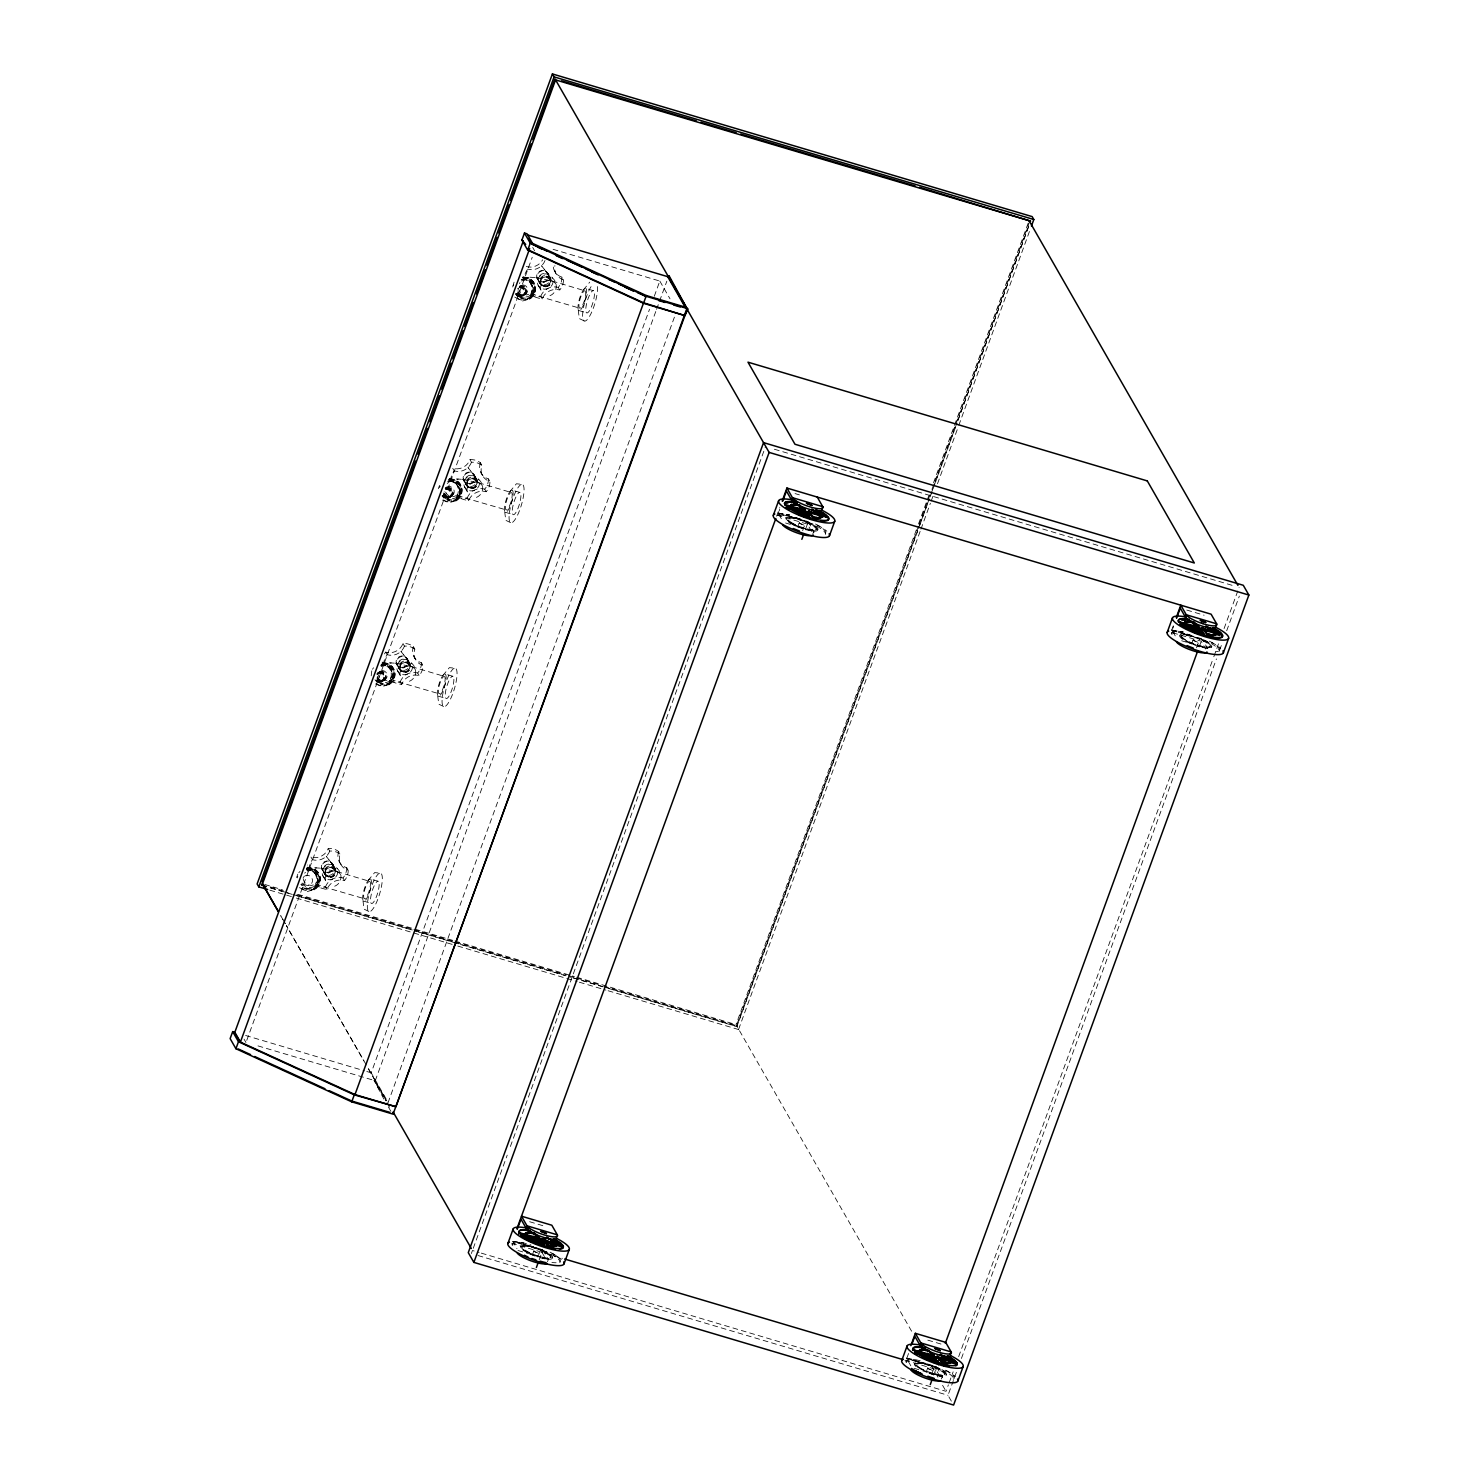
<?xml version="1.0" encoding="UTF-8"?>
<svg xmlns="http://www.w3.org/2000/svg" width="1479" height="1479" viewBox="0 0 1479 1479"><rect width="100%" height="100%" fill="white"/><g stroke="black" fill="none" stroke-linecap="round" stroke-linejoin="round"><path stroke-width="0.75" stroke-dasharray="5 3.75" d="M296.576 877.528L297.797 874.2M371.784 670.856L371.174 676.143M438.32 488.717L439.54 485.389M246.771 1040.347L532.237 257.272M674.406 317.172L388.145 1102.41L371.192 1072.811L649.54 309.259M654.291 296.244L659.819 281.065L551.852 248.953M383.874 1099.1L374.021 1080.391L385.908 1100.857M655.77 311.533L374.908 1081.667L373.688 1081.297M656.565 309.37L666.826 281.195M471.357 1253.545L472.467 1250.513L479.104 1252.473M473.243 1248.331L507.223 1155.154M510.384 1146.502L765.53 446.584M776.641 516.263L779.803 507.593M781.356 518.741L778.268 513.324L779.747 509.275M512.473 1243.765L512.03 1244.948A25.457 5.768 20 0 1 544.05 1250.698M532.311 1255.024L535.176 1247.185M797.754 526.875L800.601 519.037M537.875 1257.058L540.722 1249.219M802.653 530.684L806.166 521.07M539.169 1259.886L542.811 1249.903L512.492 1240.899M805.316 529.833L808.255 521.754L777.917 512.751M547.452 1261.883L548.321 1259.516L543.144 1250.494L512.825 1241.473L516.966 1248.701M812.895 533.734L813.746 531.368L808.588 522.346L778.268 513.324M560.301 1261.217L559.875 1262.4A25.457 5.768 20 0 0 545.973 1251.567M825.744 533.069L825.319 534.252A25.457 5.768 20 0 0 811.416 523.418M911.6 1331.211L736.006 1024.596L917.683 526.21M918.477 524.047L928.738 495.872M933.489 482.875L1029.07 220.685M918.496 526.247L736.487 1025.557L603.913 986.142M919.291 524.084L931.16 491.527M931.955 489.346L1030.087 220.168M920.123 531.405L738.539 1029.532L736.856 1026.592L917.664 530.628M918.441 528.465L930.291 495.983M931.086 493.82L1028.977 225.27M608.627 988.471L736.856 1026.592L919.051 527.227M919.846 525.063L929.348 499.015M930.143 496.833L934.894 483.818M935.671 481.636L957.042 423.031M957.837 420.868L1029.051 225.474M920.918 529.242L930.383 503.248M931.178 501.085L933.545 494.578M937.501 483.762L958.022 427.449M958.817 425.286L1029.865 230.354M1173.291 625.746L1170.924 632.236L1201.262 641.239L1205.718 649.041M910.824 1365.82L906.682 1358.591L908.901 1352.509M1175.232 635.859L1172.126 630.442L1173.605 626.393M906.331 1360.883L905.906 1362.067A25.457 5.768 20 0 1 925.54 1363.305M1171.775 632.735L1171.331 633.918A25.457 5.768 20 0 1 1185.012 633.604M926.187 1372.142L929.034 1364.304M1191.612 643.994L1194.477 636.155M931.733 1374.176L934.58 1366.337M1196.529 647.802L1200.024 638.188M933.73 1375.1L936.669 1367.021L906.35 1358.018M1199.173 646.952L1201.632 640.222M941.31 1379.001L942.178 1376.635L937.02 1367.613L906.682 1358.591M481.322 1253.138L946.024 1391.314L948.39 1384.825M949.185 1382.662L953.142 1371.828M958.669 1356.65L1213.02 658.913M1213.815 656.75L1218.548 643.735M1224.076 628.575L1239.088 587.403M951.367 1401.149L948.002 1395.289L956.691 1371.458M961.424 1358.461L1216.441 658.913M1219.602 650.242L1221.968 643.753M1226.701 630.757L1239.328 596.111M514.063 282.175L511.752 290.55M530.813 297.686L529.981 298.314L534.622 291.418L533.79 284.597M457.27 499.421L456.438 500.068L461.078 493.154L460.246 486.332M372.523 669.247L373.503 667.768M583.318 290.032L589.733 282.156M509.774 491.767L516.411 483.762L522.568 484.446A20.059 5.047 -73.4 0 1 517.447 515.339A20.059 5.047 -73.4 0 1 509.682 510.81A20.059 5.047 -73.4 0 1 522.568 484.446M442.757 675.626L449.394 667.621L455.55 668.286A20.059 5.047 -73.4 0 1 450.429 699.197A20.059 5.047 -73.4 0 1 442.665 694.668A20.059 5.047 -73.4 0 1 455.55 668.286M368.031 880.597L374.668 872.592L380.824 873.257A20.059 5.047 -73.4 0 1 375.703 904.168A20.059 5.047 -73.4 0 1 367.938 899.639A20.059 5.047 -73.4 0 1 380.824 873.257M530.795 298.203C539.89 291.825 533.161 276.074 522.346 277.571M457.251 499.957C466.347 493.561 459.618 477.809 448.803 479.307M390.253 683.28L389.421 683.908L394.043 677.012L392.379 668.656M390.234 683.797C398.627 677.9 393.617 663.35 383.56 663.147M298.776 872.739L299.978 871.445M306.356 868.099A11.222 10.834 52.4 0 1 319.335 874.514A11.222 10.834 52.4 0 1 315.526 888.25L314.694 888.879C324.382 883.074 317.911 866.657 307.059 868.136A10.501 10.131 52.4 0 1 319.501 874.828A10.501 10.131 52.4 0 1 314.824 887.696A10.501 10.131 52.4 0 1 301.476 883.887M315.508 888.768C321.368 884.571 321.035 875.069 315.452 870.761M514.729 297.094L522.642 300.995L530.111 298.74M442.498 500.087L449.098 502.749L456.567 500.475M375.481 683.945L382.081 686.589L389.532 684.333M299.442 887.64L307.355 891.56L314.824 889.304M529.39 299.276L531.497 297.667M455.865 501.03L457.954 499.403M388.829 684.869L390.937 683.261M314.121 889.84L316.21 888.232M445.142 488.255L446.529 487.201L445.771 487.774M526.08 293.748L521.163 295.264L517.576 292.306M452.537 495.483L447.619 496.999L443.755 493.302M385.52 679.342L380.602 680.858L377.016 677.9M530.221 295.56L532.311 294.007L528.262 295.763L540.334 296.724L579.916 308.224M456.697 497.295L458.767 495.742L454.719 497.499L466.791 498.46L506.373 509.959M389.661 681.153L391.75 679.601L387.701 681.357L399.774 682.318L439.355 693.817M314.953 886.106L317.024 884.571L312.975 886.328L325.047 887.271L364.629 898.788M448.451 480.897L458.25 479.085M381.434 664.755L391.232 662.943M306.708 869.726L316.506 867.896M549.985 295.671C557.158 292.842 558.507 282.896 552.388 277.886A8.024 7.543 -29.8 0 0 538.744 277.479A8.024 7.543 -29.8 0 0 544.568 289.181A8.024 7.543 -29.8 0 0 552.388 277.886M476.441 497.406C483.615 494.578 484.964 484.631 478.845 479.64A8.024 7.543 -29.8 0 0 465.201 479.214A8.024 7.543 -29.8 0 0 471.025 490.917A8.024 7.543 -29.8 0 0 478.845 479.64M409.424 681.264C416.579 678.436 417.947 668.49 411.828 663.479A8.024 7.543 -29.8 0 0 398.184 663.073A8.024 7.543 -29.8 0 0 404.007 674.775A8.024 7.543 -29.8 0 0 411.828 663.479M334.698 886.235C341.871 883.388 343.22 873.46 337.101 868.45A8.024 7.543 -29.8 0 0 323.457 868.044A8.024 7.543 -29.8 0 0 329.299 879.746A8.024 7.543 -29.8 0 0 337.101 868.45M523.825 278.218L531.793 277.349M522.494 277.886L527.578 278.662L532.939 283.062M448.95 479.64L457.048 482.172M381.933 663.479L387.017 664.256L391.288 667.251M307.207 868.45L313.862 869.985M535.916 277.627L552.406 281.102M462.372 479.362L478.863 482.838M395.355 663.221L411.846 666.696M320.629 868.191L337.12 871.667M529.963 277.22L537.413 277.719M456.419 478.956L463.87 479.455M389.384 662.814L396.853 663.313M314.676 867.785L322.126 868.284M585.795 288.423A11.61 2.921 -73.4 0 1 582.837 306.319A11.61 2.921 -73.4 0 1 578.344 303.694A11.61 2.921 -73.4 0 1 585.795 288.423L593.578 290.734A11.61 2.921 -73.4 0 1 590.62 308.63A11.61 2.921 -73.4 0 1 586.128 306.005A11.61 2.921 -73.4 0 1 593.578 290.734M552.203 281.047L585.092 290.845A9.096 2.292 -73.4 0 1 582.671 304.951A9.096 2.292 -73.4 0 1 579.232 302.64A9.096 2.292 -73.4 0 1 585.092 290.845M578.844 310.535L586.627 312.845M584.113 320.888L579.343 318.577L578.012 308.298M774.367 449.228L1232.451 585.425M795.055 493.579L799.399 494.873M1186.768 610.051L1204.091 615.209M1171.793 629.869L1202.113 638.873M1172.126 630.442L1201.188 639.094L1201.595 641.831M777.067 515.117L807.386 524.121L811.86 531.941M785.589 522.993L813.746 531.368A16.343 3.697 20 0 1 813.949 532.458M1181.629 640.758L1207.622 648.486L1202.445 639.464M512.252 490.159A11.61 2.921 -73.4 0 1 509.294 508.055A11.61 2.921 -73.4 0 1 504.801 505.43A11.61 2.921 -73.4 0 1 512.252 490.159L520.035 492.47A11.61 2.921 -73.4 0 1 517.077 510.384A11.61 2.921 -73.4 0 1 512.584 507.741A11.61 2.921 -73.4 0 1 520.035 492.47M478.66 482.783L511.549 492.581A9.096 2.292 -73.4 0 1 509.127 506.705A9.096 2.292 -73.4 0 1 505.689 504.376A9.096 2.292 -73.4 0 1 511.549 492.581M505.3 512.27L513.084 514.6M510.569 522.623L505.8 520.331L504.468 510.033M445.234 674.017A11.61 2.921 -73.4 0 1 442.276 691.913A11.61 2.921 -73.4 0 1 437.766 689.288A11.61 2.921 -73.4 0 1 445.234 674.017L453.018 676.328A11.61 2.921 -73.4 0 1 450.06 694.224A11.61 2.921 -73.4 0 1 445.567 691.599A11.61 2.921 -73.4 0 1 453.018 676.328M411.624 666.641L444.513 676.439A9.096 2.292 -73.4 0 1 442.11 690.545A9.096 2.292 -73.4 0 1 438.671 688.234A9.096 2.292 -73.4 0 1 444.513 676.439M438.283 696.128L446.066 698.439M443.552 706.481L438.782 704.17L437.451 693.891M370.526 878.988A11.61 2.921 -73.4 0 1 367.55 896.884A11.61 2.921 -73.4 0 1 363.058 894.259A11.61 2.921 -73.4 0 1 370.526 878.988L378.31 881.299A11.61 2.921 -73.4 0 1 375.333 899.195A11.61 2.921 -73.4 0 1 370.841 896.57A11.61 2.921 -73.4 0 1 378.31 881.299M336.916 871.593L369.805 881.392A9.096 2.292 -73.4 0 1 367.384 895.516A9.096 2.292 -73.4 0 1 363.945 893.205A9.096 2.292 -73.4 0 1 369.805 881.392M363.575 901.099L371.358 903.41M368.826 911.452L364.056 909.141L362.743 898.862M264.649 884.442L282.36 889.711M297.852 894.314L452.74 940.367M454.959 941.032L574.462 976.565M576.681 977.212L736.006 1024.596M270.25 886.919L283.506 890.876M296.78 894.813L411.68 928.978M413.88 929.625L566.346 974.975M568.546 975.622L601.694 985.476M270.823 887.899L281.86 891.19M284.079 891.837L290.697 893.815M292.916 894.481L412.234 929.958M414.434 930.605L452.001 941.772M454.219 942.437L564.701 975.29M573.538 977.915L602.249 986.456M604.467 987.122L737.041 1026.537M270.398 887.899L294.709 895.128M296.928 895.793L416.302 931.289M418.502 931.936L571.06 977.305M573.26 977.952L606.427 987.824M269.862 890.173L294.173 897.402M296.392 898.067L455.569 945.395M457.769 946.042L577.143 981.538M579.361 982.204L605.891 990.098M608.109 990.745L738.539 1029.532M245.606 1035.466L364.592 1070.851M366.792 1071.499L371.192 1072.811M257.975 1045.893L375.352 1080.779L367.365 1066.858M529.63 1221.728L544.79 1226.239M927.814 1340.14L942.992 1344.651M511.623 1243.266L562.445 1258.37M904.889 1360.199L935.819 1369.388L940.293 1377.189M517.983 1250.494L548.321 1259.516A16.343 3.697 20 0 1 548.506 1260.607M914.022 1368.26L920.53 1370.201M922.693 1370.848L942.178 1376.635A16.343 3.697 20 0 1 942.382 1377.725M477.976 1255.523L948.002 1395.289M541.573 284.818L544.087 286.575M468.048 486.554L470.544 488.31M401.012 670.412L403.527 672.169M326.304 875.383L328.8 877.139M548.284 277.331L550.465 279.457A5.195 4.899 -29.8 0 1 545.4 286.778A5.195 4.899 -29.8 0 1 541.61 279.198A5.195 4.899 -29.8 0 1 550.465 279.457L550.04 278.718A5.195 4.899 -29.8 0 0 541.185 278.459A5.195 4.899 -29.8 0 0 544.975 286.039A5.195 4.899 -29.8 0 0 550.04 278.718M474.759 479.067L476.922 481.193A5.195 4.899 -29.8 0 1 471.856 488.514A5.195 4.899 -29.8 0 1 468.067 480.934A5.195 4.899 -29.8 0 1 476.922 481.193L476.497 480.453A5.195 4.899 -29.8 0 0 467.641 480.194A5.195 4.899 -29.8 0 0 471.431 487.793A5.195 4.899 -29.8 0 0 476.497 480.453M407.723 662.925L409.905 665.051A5.195 4.899 -29.8 0 1 404.839 672.372A5.195 4.899 -29.8 0 1 401.049 664.792A5.195 4.899 -29.8 0 1 409.905 665.051L409.48 664.311A5.195 4.899 -29.8 0 0 400.624 664.053A5.195 4.899 -29.8 0 0 404.414 671.632A5.195 4.899 -29.8 0 0 409.48 664.311M333.015 867.896L335.178 870.022A5.195 4.899 -29.8 0 1 330.113 877.343A5.195 4.899 -29.8 0 1 326.323 869.744A5.195 4.899 -29.8 0 1 335.178 870.022L334.753 869.282A5.195 4.899 -29.8 0 0 325.898 869.005A5.195 4.899 -29.8 0 0 329.688 876.603A5.195 4.899 -29.8 0 0 334.753 869.282M548.598 274.965L549.19 275.63A6.008 5.657 -29.8 0 1 545.03 284.781A6.008 5.657 -29.8 0 1 538.689 277.46A6.008 5.657 -29.8 0 1 548.598 274.965L541.554 265.758L549.19 275.63M475.055 476.7L475.646 477.384A6.008 5.657 -29.8 0 1 471.487 486.517A6.008 5.657 -29.8 0 1 465.164 479.196A6.008 5.657 -29.8 0 1 475.055 476.7L468.011 467.512L475.646 477.384M408.038 660.558L408.611 661.224A6.008 5.657 -29.8 0 1 404.451 670.375A6.008 5.657 -29.8 0 1 398.128 663.054A6.008 5.657 -29.8 0 1 408.038 660.558L400.975 651.352L408.611 661.224M333.311 865.529L333.903 866.195A6.008 5.657 -29.8 0 1 329.743 875.328A6.008 5.657 -29.8 0 1 323.42 868.007A6.008 5.657 -29.8 0 1 333.311 865.529L326.267 856.323L333.903 866.195M555.864 283.95C550.28 275.797 535.028 284.023 542.59 292.897M482.32 485.685C476.737 477.532 461.485 485.759 469.046 494.633M415.303 669.543C409.72 661.39 394.468 669.617 402.029 678.491M340.577 874.514C335.012 866.361 319.741 874.57 327.321 883.444M366.219 1064.862L286.39 925.577L363.852 1060.868M659.819 281.065L670.005 298.813M553.275 267.052A13.57 12.775 -29.8 0 0 562.02 277.183L563.499 279.771A15.862 14.919 -29.8 0 1 559.765 290.013A13.884 13.052 -29.8 0 0 542.257 298.887A40.414 38.029 -29.8 0 1 532.532 296.003L531.053 293.415A14.18 13.348 -29.8 0 0 522.623 276.518M554.44 270.897L555.919 273.486M562.02 277.183A15.862 14.919 -29.8 0 1 558.267 287.425L559.765 290.013M547.914 273.375A6.008 5.657 -29.8 0 1 542.053 281.842A6.008 5.657 -29.8 0 1 537.672 273.06A6.008 5.657 -29.8 0 1 547.914 273.375L548.173 273.8A6.008 5.657 -29.8 0 1 542.312 282.286A6.008 5.657 -29.8 0 1 537.931 273.504A6.008 5.657 -29.8 0 1 548.173 273.8M549.652 276.388L550.761 278.348A6.008 5.657 -29.8 0 1 544.901 286.815A6.008 5.657 -29.8 0 1 540.538 278.052A6.008 5.657 -29.8 0 1 550.761 278.348M532.699 247.418L534.603 250.764M538.911 281.842L540.038 283.783M538.079 285.151L541.869 291.77M532.532 296.003A14.18 13.348 -29.8 0 0 524.102 279.106A17.877 16.824 -29.8 0 1 527.744 269.086L526.265 266.516A13.533 12.738 -29.8 0 0 542.664 259.823M531.053 293.415A40.414 38.029 -29.8 0 0 540.778 296.299L542.257 298.887M530.536 283.099L532.015 285.669M450.559 480.86A17.877 16.824 -29.8 0 1 454.201 470.84L452.722 468.251A13.533 12.738 -29.8 0 0 469.989 459.655A15.511 14.605 -29.8 0 1 480.416 462.761L481.895 465.33A13.57 12.775 -29.8 0 0 489.956 481.507A15.862 14.919 -29.8 0 1 486.221 491.749A13.884 13.052 -29.8 0 0 468.714 500.623A40.414 38.029 -29.8 0 1 458.989 497.739L457.51 495.151A14.18 13.348 -29.8 0 0 449.08 478.272L450.559 480.86A14.18 13.348 -29.8 0 1 458.989 497.739M480.416 462.761A13.57 12.775 -29.8 0 0 488.477 478.919L489.956 481.507M480.897 472.633L482.376 475.221M469.989 459.655L471.468 462.243A15.511 14.605 -29.8 0 1 481.895 465.33M488.477 478.919A15.862 14.919 -29.8 0 1 484.742 489.161L486.221 491.749M474.371 475.11A6.008 5.657 -29.8 0 1 468.51 483.578A6.008 5.657 -29.8 0 1 464.129 474.814A6.008 5.657 -29.8 0 1 474.371 475.11L474.63 475.554A6.008 5.657 -29.8 0 1 468.769 484.021A6.008 5.657 -29.8 0 1 464.388 475.24A6.008 5.657 -29.8 0 1 474.63 475.554M476.109 478.142L477.218 480.083A6.008 5.657 -29.8 0 1 471.357 488.569A6.008 5.657 -29.8 0 1 466.994 479.788A6.008 5.657 -29.8 0 1 477.218 480.083M465.367 483.578L466.495 485.537M464.535 486.887L468.325 493.524M457.51 495.151A40.414 38.029 -29.8 0 0 467.235 498.035L468.714 500.623M456.993 484.835L458.472 487.423M931.104 1365.265L938 1377.3M942.585 1385.305L946.024 1391.314M384.466 653.921A17.877 16.824 -29.8 0 1 385.686 652.11A13.533 12.738 -29.8 0 0 402.972 643.513A15.511 14.605 -29.8 0 1 413.38 646.6L414.859 649.189A13.57 12.775 -29.8 0 0 422.939 665.365A15.862 14.919 -29.8 0 1 419.186 675.607A13.884 13.052 -29.8 0 0 401.696 684.481A40.414 38.029 -29.8 0 1 391.972 681.597L390.474 679.009A14.18 13.348 -29.8 0 0 382.063 662.111M413.38 646.6A13.57 12.775 -29.8 0 0 421.441 662.777L422.939 665.365M413.88 656.491L415.359 659.079M402.972 643.513L404.451 646.101A15.511 14.605 -29.8 0 1 414.859 649.189M421.441 662.777A15.862 14.919 -29.8 0 1 417.707 673.019L419.186 675.607M407.354 658.968A6.008 5.657 -29.8 0 1 401.493 667.436A6.008 5.657 -29.8 0 1 397.111 658.654A6.008 5.657 -29.8 0 1 407.354 658.968L407.594 659.394A6.008 5.657 -29.8 0 1 401.733 667.879A6.008 5.657 -29.8 0 1 397.37 659.098A6.008 5.657 -29.8 0 1 407.594 659.394M409.073 661.982L410.201 663.942A6.008 5.657 -29.8 0 1 404.34 672.409A6.008 5.657 -29.8 0 1 399.959 663.646A6.008 5.657 -29.8 0 1 410.201 663.942M398.35 667.436L399.478 669.395M397.518 670.745L401.308 677.364M385.686 652.11L387.184 654.679A17.877 16.824 -29.8 0 0 383.542 664.7A14.18 13.348 -29.8 0 1 391.972 681.597M390.474 679.009A40.414 38.029 -29.8 0 0 400.217 681.893L401.696 684.481M389.975 668.693L391.454 671.263M313.012 857.524A13.533 12.738 -29.8 0 0 328.246 848.465A15.511 14.605 -29.8 0 1 338.673 851.571L340.152 854.159A13.57 12.775 -29.8 0 0 348.212 870.318A15.862 14.919 -29.8 0 1 344.478 880.578A13.884 13.052 -29.8 0 0 326.97 889.452A40.414 38.029 -29.8 0 1 317.245 886.55L315.767 883.961A14.18 13.348 -29.8 0 0 307.336 867.082A17.877 16.824 -29.8 0 1 307.558 864.956M338.673 851.571A13.57 12.775 -29.8 0 0 346.733 867.729L348.212 870.318M339.153 861.444L340.632 864.032M328.246 848.465L329.725 851.054A15.511 14.605 -29.8 0 1 340.152 854.159M346.733 867.729A15.862 14.919 -29.8 0 1 342.999 877.99L344.478 880.578M332.627 863.939A6.008 5.657 -29.8 0 1 326.767 872.407A6.008 5.657 -29.8 0 1 322.404 863.625A6.008 5.657 -29.8 0 1 332.627 863.939L332.886 864.365A6.008 5.657 -29.8 0 1 327.025 872.832A6.008 5.657 -29.8 0 1 322.644 864.05A6.008 5.657 -29.8 0 1 332.886 864.365M334.365 866.953L335.493 868.912A6.008 5.657 -29.8 0 1 329.632 877.38A6.008 5.657 -29.8 0 1 325.251 868.598A6.008 5.657 -29.8 0 1 335.493 868.912M541.943 1252.269L545.381 1258.278M323.624 872.388L324.751 874.348M322.792 875.697L326.582 882.334M310.978 857.062L312.457 859.65A17.877 16.824 -29.8 0 0 308.834 869.67A14.18 13.348 -29.8 0 1 317.245 886.55M315.767 883.961A40.414 38.029 -29.8 0 0 325.491 886.864L326.97 889.452M315.267 873.645L316.746 876.234M307.336 867.082L308.834 869.67M368.4 1068.818L386.703 1100.783M374.742 1080.613L386.056 1100.376M386.999 1102.779L390.29 1108.529M388.404 1107.013L391.806 1112.947M244.072 1039.164L245.976 1042.51M935.745 1367.243L936.152 1369.979M807.331 521.976L807.719 524.712M541.887 1250.125L542.275 1252.861M1172.107 630.609A29.876 6.766 20 0 1 1183.218 632.032M1211.301 642.256A29.876 6.766 20 0 1 1220.73 648.32M1186.934 634.047A25.457 5.768 20 0 1 1190.965 635.157M1203.351 639.668A25.457 5.768 20 0 1 1219.177 651.352M1218.289 651.278A25.457 5.768 20 0 1 1215.424 651.721M1172.071 634.436A25.457 5.768 20 0 1 1183.588 632.032M1209.36 641.128A25.457 5.768 20 0 1 1219.602 650.168M1201.059 639.483A16.916 3.827 20 0 1 1211.264 647.673A16.916 3.827 20 0 1 1194.385 645.047M1190.318 643.439A16.916 3.827 20 0 1 1180.113 635.249A16.916 3.827 20 0 1 1196.992 637.856M1205.015 640.573A16.916 3.827 20 0 1 1207.271 647.525A16.916 3.827 20 0 1 1182.923 638.651A16.916 3.827 20 0 1 1189.134 634.768M1190.817 643.236A15.308 3.457 20 0 1 1185.437 635.36A15.308 3.457 20 0 1 1209.212 644.826A15.308 3.457 20 0 1 1194.496 644.715M1204.146 640.592A15.308 3.457 20 0 1 1206.18 646.896A15.308 3.457 20 0 1 1184.161 638.854A15.308 3.457 20 0 1 1189.782 635.341M778.231 513.49A29.876 6.766 20 0 1 789.361 514.914M817.425 525.137A29.876 6.766 20 0 1 826.853 531.22M778.804 515.709A25.457 5.768 20 0 1 803.356 520.109M777.899 515.616A25.457 5.768 20 0 1 789.731 514.914M815.484 524.01A25.457 5.768 20 0 1 824.413 534.159M807.442 521.699A16.916 3.827 20 0 1 815.909 530.425A16.916 3.827 20 0 1 791.875 523.289A16.916 3.827 20 0 1 791.764 517.021M795.258 517.65A16.916 3.827 20 0 1 803.374 520.072M512.806 1241.639A29.876 6.766 20 0 1 530.924 1244.893M552 1253.286A29.876 6.766 20 0 1 561.428 1259.369M556.104 1262.752A25.457 5.768 20 0 1 551.907 1262.474M512.769 1245.466A25.457 5.768 20 0 1 524.287 1243.063M550.059 1252.158A25.457 5.768 20 0 1 558.97 1262.308M535.065 1256.078A16.916 3.827 20 0 1 522.531 1245.725A16.916 3.827 20 0 1 549.393 1254.617A16.916 3.827 20 0 1 539.225 1257.464M541.998 1249.847A16.916 3.827 20 0 1 548.894 1258.629A16.916 3.827 20 0 1 522.863 1249.126A16.916 3.827 20 0 1 533.79 1246.852M535.195 1255.745A15.308 3.457 20 0 1 523.862 1246.372A15.308 3.457 20 0 1 548.154 1254.414A15.308 3.457 20 0 1 538.966 1256.984M541.499 1250.032A15.308 3.457 20 0 1 546.879 1257.926A15.308 3.457 20 0 1 523.104 1248.442A15.308 3.457 20 0 1 537.82 1248.553M597.553 286.575A20.059 5.047 -73.4 0 1 589.696 316.081A20.059 5.047 -73.4 0 1 582.818 312.069A20.059 5.047 -73.4 0 1 593.061 283.95M521.218 279.993A9.096 8.856 24.4 0 1 533.069 284.042A9.096 8.856 24.4 0 1 529.833 295.8A9.096 8.856 24.4 0 1 517.65 292.99M523.4 277.96A10.501 10.131 52.4 0 1 534.529 285.78A10.501 10.131 52.4 0 1 529.02 297.834A10.501 10.131 52.4 0 1 516.153 293.785M523.326 277.257A11.222 10.834 52.4 0 1 535.213 285.613A11.222 10.834 52.4 0 1 529.316 298.481A11.222 10.834 52.4 0 1 515.579 294.173M522.438 277.775A10.501 10.131 52.4 0 1 534.788 284.282A10.501 10.131 52.4 0 1 530.092 297.15A10.501 10.131 52.4 0 1 516.763 293.323M518.463 288.072A7.58 7.303 52.4 0 0 523.289 294.339L526.727 294.857A7.58 7.303 52.4 0 0 527.208 280.123L523.769 280.16A7.58 7.303 52.4 0 0 521.662 281.084M519.332 283.561A7.58 7.303 52.4 0 1 519.961 282.618M519.369 287.665A4.455 4.289 52.4 0 1 524.139 291.197A4.455 4.289 52.4 0 1 521.311 296.244A4.455 4.289 52.4 0 1 515.949 293.748M519.758 286.63A5.14 4.955 52.4 0 1 525.267 290.697A5.14 4.955 52.4 0 1 522.013 296.521A5.14 4.955 52.4 0 1 515.82 293.655M519.166 287.407A4.455 4.289 52.4 0 1 524.398 290.18A4.455 4.289 52.4 0 1 522.42 295.615A4.455 4.289 52.4 0 1 516.763 294.007M519.665 286.242A5.14 4.955 52.4 0 1 525.692 289.422A5.14 4.955 52.4 0 1 523.4 295.708A5.14 4.955 52.4 0 1 516.892 293.84M517.872 294.044A4.455 4.289 52.4 0 0 523.658 294.746A4.455 4.289 52.4 0 0 525.452 288.497A4.455 4.289 52.4 0 0 519.277 286.908A4.455 4.289 52.4 0 1 524.768 289.034A4.455 4.289 52.4 0 1 523.658 294.746A4.455 4.289 52.4 0 1 517.779 292.361M517.558 293.323A5.14 4.955 52.4 0 0 524.306 295.06A5.14 4.955 52.4 0 0 526.154 288.423A5.14 4.955 52.4 0 0 519.591 285.983A5.14 4.955 52.4 0 1 527.356 287.906A5.14 4.955 52.4 0 1 523.418 294.876A5.14 4.955 52.4 0 1 517.816 288.812M517.632 288.997A4.455 4.289 52.4 0 1 517.909 288.368M521.532 279.309A10.593 10.205 52.4 0 1 532.532 293.637A10.593 10.205 52.4 0 1 515.247 296.576M513.084 285.817A10.593 10.205 52.4 0 1 513.749 284.338M545.011 260.507A13.533 12.738 -29.8 0 1 527.744 269.086M563.499 279.771A13.57 12.775 -29.8 0 1 554.884 265.591M540.778 296.299A13.884 13.052 -29.8 0 1 558.267 287.425M380.658 665.587A9.096 8.856 24.4 0 1 392.508 669.636A9.096 8.856 24.4 0 1 389.273 681.394A9.096 8.856 24.4 0 1 377.071 678.584M382.839 663.553A10.501 10.131 52.4 0 1 393.747 677.77A10.501 10.131 52.4 0 1 376.59 680.691M382.747 662.851A11.222 10.834 52.4 0 1 394.653 671.207A11.222 10.834 52.4 0 1 388.755 684.074A11.222 10.834 52.4 0 1 375 679.767M383.449 663.091A10.501 10.131 52.4 0 1 394.357 677.308A10.501 10.131 52.4 0 1 377.2 680.229M377.848 672.483A7.58 7.303 52.4 0 0 382.71 679.933L386.148 680.451A7.58 7.303 52.4 0 0 386.648 665.716L383.19 665.753A7.58 7.303 52.4 0 0 381.101 666.678M376.905 673.906A4.455 4.289 52.4 0 1 382.802 675.108A4.455 4.289 52.4 0 1 382.137 681.098A4.455 4.289 52.4 0 1 376.147 680.525A5.14 4.955 52.4 0 0 384.522 679.157A5.14 4.955 52.4 0 0 379.197 672.224M379.271 672.89A4.455 4.289 52.4 0 1 383.893 678.916A4.455 4.289 52.4 0 1 376.627 680.155M377.367 673.537A4.455 4.289 52.4 0 1 378.606 673M379.086 671.836A5.14 4.955 52.4 0 1 385.021 674.775A5.14 4.955 52.4 0 1 383.283 681.043A5.14 4.955 52.4 0 1 376.812 680.081M379.271 672.483A4.455 4.289 52.4 0 1 384.429 675.034A4.455 4.289 52.4 0 1 382.913 680.469A4.455 4.289 52.4 0 1 377.293 679.637M377.053 673.925A4.455 4.289 52.4 0 1 378.051 673.019A4.455 4.289 52.4 0 0 377.071 674.59M376.997 678.916A5.14 4.955 52.4 0 0 383.745 680.654A5.14 4.955 52.4 0 0 385.575 674.017A5.14 4.955 52.4 0 0 379.031 671.577A5.14 4.955 52.4 0 1 386.999 674.091A5.14 4.955 52.4 0 1 381.637 680.432A5.14 4.955 52.4 0 1 377.885 672.705M378.716 672.501A4.455 4.289 52.4 0 1 384.891 674.091A4.455 4.289 52.4 0 1 383.209 680.174A4.455 4.289 52.4 0 1 377.219 677.955M380.972 664.903A10.593 10.205 52.4 0 1 392.231 678.454A10.593 10.205 52.4 0 1 375.888 683.316M404.451 646.101A13.533 12.738 -29.8 0 1 387.184 654.679M400.217 681.893A13.884 13.052 -29.8 0 1 417.707 673.019M906.664 1358.757A29.876 6.766 20 0 1 922.988 1361.493M945.857 1370.404A29.876 6.766 20 0 1 955.286 1376.468M933.859 1366.152A25.457 5.768 20 0 1 953.733 1379.5M906.627 1362.584A25.457 5.768 20 0 1 914.725 1359.608M945.58 1370.164A25.457 5.768 20 0 1 952.846 1379.426M927.407 1364.636A16.916 3.827 20 0 1 946.172 1374.878A16.916 3.827 20 0 1 928.941 1373.196M915.834 1366.393A16.916 3.827 20 0 1 923.432 1363.601M927.647 1363.952A16.916 3.827 20 0 1 945.913 1375.267A16.916 3.827 20 0 1 920.308 1368.556A16.916 3.827 20 0 1 923.691 1362.917M922.027 1369.794A15.308 3.457 20 0 1 922.97 1363.934A15.308 3.457 20 0 1 944.619 1374.194A15.308 3.457 20 0 1 925.392 1371.384M447.675 481.747A9.096 8.856 24.4 0 1 459.747 486.203A9.096 8.856 24.4 0 1 455.458 497.961A9.096 8.856 24.4 0 1 443.386 493.505M449.856 479.714A10.501 10.131 52.4 0 1 460.986 487.515A10.501 10.131 52.4 0 1 455.477 499.569A10.501 10.131 52.4 0 1 442.609 495.539M449.782 478.993A11.222 10.834 52.4 0 1 461.67 487.349A11.222 10.834 52.4 0 1 455.772 500.235A11.222 10.834 52.4 0 1 442.036 495.909M448.895 479.51A10.501 10.131 52.4 0 1 461.245 486.018A10.501 10.131 52.4 0 1 456.549 498.885A10.501 10.131 52.4 0 1 443.219 495.058M445.567 492.082A7.58 7.303 52.4 0 0 449.745 496.094L453.184 496.593A7.58 7.303 52.4 0 0 453.683 481.877L450.226 481.895A7.58 7.303 52.4 0 0 447.213 483.522M445.826 489.401A4.455 4.289 52.4 0 1 450.596 492.932A4.455 4.289 52.4 0 1 447.786 497.979A4.455 4.289 52.4 0 1 442.406 495.502A5.14 4.955 52.4 0 0 448.71 498.183A5.14 4.955 52.4 0 0 451.576 491.934A5.14 4.955 52.4 0 0 445.438 488.495M445.623 489.161A4.455 4.289 52.4 0 1 450.855 491.915A4.455 4.289 52.4 0 1 448.877 497.369A4.455 4.289 52.4 0 1 443.219 495.742A5.14 4.955 52.4 0 0 450.097 497.332A5.14 4.955 52.4 0 0 451.927 490.677A5.14 4.955 52.4 0 0 445.382 488.236M445.66 488.846A4.455 4.289 52.4 0 1 451.446 491.176A4.455 4.289 52.4 0 1 449.339 496.944A4.455 4.289 52.4 0 1 443.552 494.615M443.626 494.356A5.14 4.955 52.4 0 0 450.54 496.926A5.14 4.955 52.4 0 0 452.482 489.919A5.14 4.955 52.4 0 0 445.364 488.088A5.14 4.955 52.4 0 1 453.424 488.939A5.14 4.955 52.4 0 1 450.67 496.463A5.14 4.955 52.4 0 1 444.218 491.398M445.734 488.662A4.455 4.289 52.4 0 1 452.204 490.88A4.455 4.289 52.4 0 1 448.932 496.722A4.455 4.289 52.4 0 1 443.829 492.082M448.008 481.063A10.593 10.205 52.4 0 1 458.989 495.373A10.593 10.205 52.4 0 1 441.703 498.312M439.54 487.552A10.593 10.205 52.4 0 1 440.206 486.092M471.468 462.243A13.533 12.738 -29.8 0 1 454.201 470.84M467.235 498.035A13.884 13.052 -29.8 0 1 484.742 489.161M307.262 870.096A9.096 8.856 24.4 0 1 318.373 875.882A9.096 8.856 24.4 0 1 313.289 886.956A9.096 8.856 24.4 0 1 301.661 882.334M306.541 868.802A10.501 10.131 52.4 0 1 318.909 875.309A10.501 10.131 52.4 0 1 314.214 888.176A10.501 10.131 52.4 0 1 300.866 884.35M315.526 888.25A11.222 10.834 52.4 0 1 301.365 886.124M303.177 878.618A7.58 7.303 52.4 0 0 308.002 884.904L311.44 885.422A7.58 7.303 52.4 0 0 311.94 870.687L308.482 870.724A7.58 7.303 52.4 0 0 307.392 871.094M304.692 873.165A7.58 7.303 52.4 0 1 305.469 872.333M304.785 876.03A5.14 4.955 52.4 0 1 311.94 878.193A5.14 4.955 52.4 0 1 309.407 885.126A5.14 4.955 52.4 0 1 302.696 881.724M303.177 877.657A5.14 4.955 52.4 0 1 304.193 876.455M306.264 869.874A10.593 10.205 52.4 0 1 317.264 884.183A10.593 10.205 52.4 0 1 299.96 887.141M297.371 877.934A10.593 10.205 52.4 0 1 297.797 876.363M329.725 851.054A13.533 12.738 -29.8 0 1 312.457 859.65M325.491 886.864A13.884 13.052 -29.8 0 1 342.999 877.99M799.196 523.196L804.594 525.359L799.196 523.196M1193.072 640.315L1198.471 642.478L1193.072 640.315M533.753 1251.345L539.151 1253.508L533.753 1251.345M927.629 1368.463L933.027 1370.626L927.629 1368.463M285.244 923.58L280.677 915.63L285.225 923.58M789.657 522.79A16.916 3.827 20 0 0 816.833 530.869A16.916 3.827 20 0 0 798.974 519.369A16.916 3.827 20 0 0 789.657 522.79M790.821 522.937A15.308 3.457 20 0 0 815.41 530.24A15.308 3.457 20 0 0 799.252 519.85A15.308 3.457 20 0 0 790.821 522.937M791.062 522.253A15.308 3.457 20 0 0 815.65 529.574A15.308 3.457 20 0 0 799.492 519.166A15.308 3.457 20 0 0 791.062 522.253M544.827 286.113A4.751 4.474 -29.8 0 0 549.448 279.42A4.751 4.474 -29.8 0 0 541.369 279.18A4.751 4.474 -29.8 0 0 544.827 286.113M404.266 671.706A4.751 4.474 -29.8 0 0 408.888 665.014A4.751 4.474 -29.8 0 0 400.791 664.774A4.751 4.474 -29.8 0 0 404.266 671.706M919.494 1367.52A15.308 3.457 20 0 0 944.083 1374.841A15.308 3.457 20 0 0 927.925 1364.433A15.308 3.457 20 0 0 919.494 1367.52M471.283 487.867A4.751 4.474 -29.8 0 0 475.905 481.156A4.751 4.474 -29.8 0 0 467.826 480.915A4.751 4.474 -29.8 0 0 471.283 487.867M329.54 876.677A4.751 4.474 -29.8 0 0 334.18 869.985A4.751 4.474 -29.8 0 0 326.083 869.744A4.751 4.474 -29.8 0 0 329.54 876.677"/><path stroke-width="1.5" d="M1199.414 630.498L1199.746 628.926L1203.721 629.962L1210.007 636.451A23.479 5.306 20 0 0 1222.338 634.583L1220.582 632.568A23.479 5.306 20 0 0 1213.168 627.799M1031.455 226.028L1033.821 219.521L1032.139 216.6L552.406 73.95L257.124 883.961L258.807 886.882L267.644 889.508M258.807 886.882L554.089 76.89L552.406 73.95M262.208 882.131L415.728 460.967M418.113 454.46L427.597 428.411M429.982 421.903L439.485 395.854M441.851 389.328L451.354 363.279M452.925 358.953L463.223 330.723M464.794 326.378L473.502 302.492M476.663 293.822L485.371 269.936M486.961 265.591L497.24 237.38M498.83 233.035L509.109 204.805M510.699 200.478L531.275 144.036M532.865 139.692L555.013 78.905L769.135 452.408L1248.868 595.039L953.604 1405.05L473.872 1262.4L468.27 1252.639L763.552 442.628L1243.284 585.277L1248.868 595.039M266.405 886.587L261.968 885.274L555.568 79.884L1030.641 221.129L919.605 187.315M643.439 303.232L354.978 1094.571L239.801 1041.845L234.218 1032.083L232.684 1031.621L230.132 1038.609L235.919 1048.722L351.725 1101.837L393.599 1114.297L392.859 1112.245M521.921 240.06L524.472 233.053L527.023 233.811L532.495 243.351L646.194 295.504L686.145 307.392L685.812 308.298L667.695 276.647L669.247 276.111L687.606 309.647L684.869 315.582L643.531 303.287L527.707 250.154L521.921 240.06L525.692 244.423M523.307 240.929L234.828 1032.268L240.43 1042.029L529.685 248.527M235.919 1048.722L238.47 1041.734L232.684 1031.621M527.707 250.154L530.258 243.166L524.472 233.053M532.495 243.351L532.163 244.275L546.638 250.912M351.725 1101.837L354.276 1094.848L238.47 1041.734M646.194 295.504L645.861 296.429L637.597 292.62M643.531 303.287L646.083 296.281L530.258 243.166M669.247 276.111L668.915 277.017L527.874 235.069M393.414 1113.225L687.273 309.056M686.755 308.908L395.91 1106.736L354.35 1094.386M473.872 1262.4L769.135 452.408M507.889 1243.432L513.176 1228.901M773.314 515.284L778.62 500.752M516.984 1228.55L775.846 518.445M782.188 501.085L786.92 488.052L1211.116 614.192L1216.625 623.805L1215.756 626.172A16.343 3.697 20 0 1 1203.351 626.467A16.343 3.697 20 0 1 1185.437 617.15L1180.26 608.128L1176.563 618.277M517.262 1229.308L520.959 1219.158L526.136 1228.18A16.343 3.697 20 0 0 544.05 1237.498A16.343 3.697 20 0 0 556.455 1237.202M782.705 501.159L786.403 491.01L791.561 500.031A16.343 3.697 20 0 0 809.475 509.349A16.343 3.697 20 0 0 821.899 509.053L822.749 506.687L817.258 497.073M518.907 1234.189L519.462 1232.654A23.479 5.306 20 0 1 530.092 1230.436M784.72 505.023L784.905 504.505A23.479 5.306 20 0 1 797.236 502.638M786.125 508.036L786.68 506.521L784.905 504.505L802.394 509.312L803.652 510.754L803.097 512.27L793.89 509.867M526.136 1228.18L526.986 1225.814L521.495 1216.2L551.815 1225.222L557.324 1234.836A16.343 3.697 20 0 1 544.901 1235.131A16.343 3.697 20 0 1 526.986 1225.814L557.324 1234.836M525.563 1232.95L525.008 1233.782C528.521 1230.306 536.193 1232.469 538.097 1237.276L539.595 1237.664M786.699 505.596L790.636 506.779L791.006 504.801M525.211 1234.928L526.08 1232.543M790.636 506.779L791.505 504.394L796.09 504.783M790.433 505.633L791.505 504.394M525.027 1236L525.581 1234.484L536.951 1237.461C542.275 1242.009 547.969 1242.415 538.966 1237.941M790.452 507.852L791.006 506.336M526.284 1233.671L527.097 1232.987L526.284 1235.205L537.247 1238.515L537.598 1237.553A4.123 0.924 20 0 1 538.744 1237.516M791.524 506.04L792.541 504.838L791.709 507.057L800.102 509.257M791.709 507.057L791.709 505.522M539.89 1241.473L540.445 1239.957L544.901 1246.889L543.828 1245.004L528.65 1238.404L526.672 1235.889L544.124 1244.172M528.003 1232.247L534.825 1233.468M805.334 513.324L805.889 511.808L810.344 518.741L809.253 516.855L791.801 508.573L803.652 510.754M793.447 504.099C795.979 499.828 812.84 518.426 799.621 505.411M526.284 1237.442L526.838 1235.926L538.227 1238.903L537.598 1240.345M791.727 509.294L792.282 507.778L786.68 506.521A23.479 5.306 20 0 0 810.64 517.89L816.149 519.332A23.479 5.306 20 0 0 828.48 517.465L826.706 515.45A23.479 5.306 20 0 0 819.292 510.68M526.912 1233.486L528.909 1232.71L525.895 1233.042M792.356 505.337L794.334 504.561L791.32 504.894M530.832 1232.432L534.363 1233.061M794.094 510.255L792.115 507.741M538.097 1237.276L537.432 1239.199A4.123 0.924 20 0 0 541.628 1241.195L540.131 1240.807L543.496 1244.634L532.385 1240.178L527.67 1236.111M528.724 1233.227L531.534 1232.876M794.926 510.366L793.095 507.963L794.926 510.366L805.149 515.228M794.149 505.078L796.978 504.727M797.199 512.048L794.389 509.423M533.901 1234.651L534.455 1233.135M799.88 504.986L799.326 506.502L801.655 509.146M532.385 1240.178L529.796 1237.664M539.41 1238.182L534.732 1233.449M797.828 512.03L795.221 509.516M536.396 1238.977L536.951 1237.461M800.952 513.823L797.514 511.216M535.879 1241.842L532.699 1239.347M536.877 1239.513L537.432 1237.683M801.322 513.694L798.142 511.198M802.69 510.366L803.042 509.405A4.123 0.924 20 0 1 805.038 509.516L804.853 510.033M803.097 512.27L803.171 510.2A4.123 0.924 20 0 0 807.386 512.196M539.613 1243.617L540.02 1242.526L536.174 1240.992M805.057 515.468L805.463 514.378L801.618 512.843M541.388 1241.861L541.943 1240.345A4.123 0.924 20 0 1 537.746 1238.348M542.349 1242.12L542.904 1240.604A4.123 0.924 20 0 0 545.067 1240.271L544.827 1240.955A4.123 0.924 20 0 1 542.664 1241.269L547.526 1245.503L556.252 1246.242L557.121 1243.857L557.139 1245.503M525.581 1234.484L519.462 1232.654L521.237 1234.669A23.479 5.306 20 0 0 545.196 1246.039L550.706 1247.481A23.479 5.306 20 0 0 563.037 1245.614L561.262 1243.599C538.319 1242.36 542.035 1231.97 554.588 1242.637M808.902 510.939A4.123 0.924 20 0 1 810.196 511.771L826.521 515.968A23.479 5.306 20 0 0 815.761 509.552M544.161 1241.676L540.445 1239.957M809.642 513.324A4.123 0.924 20 0 0 810.27 512.806L810.51 512.122A4.123 0.924 20 0 1 808.347 512.455M543.551 1245.632L544.106 1244.098M546.694 1237.147L555.642 1242.896L553.553 1240.715M808.976 517.484L809.531 515.949L801.248 512.991M545.548 1242.489L544.29 1239.384M809.716 511.235L810.991 512.677L810.196 513.416M536.396 1267.485L538.485 1261.79M801.84 539.336L803.929 533.642M547.526 1245.503L555.401 1245.281L556.049 1243.562L555.401 1245.281M815.243 510.791L817.961 512.954L811.768 509.127M547.507 1246.668L548.062 1245.133L544.401 1240.992M812.951 518.519L813.505 516.984L809.845 512.843L805.889 511.808M551.482 1246.353L548.136 1245.207L550.521 1247.98A23.479 5.306 20 0 0 555.383 1248.868M813.395 517.576L819.939 517.872L813.395 517.576L815.964 519.832L813.505 516.984M550.964 1245.392L554.311 1246.538M820.845 517.132L821.474 515.413L820.845 517.132L816.168 517.927L822.749 516.837L819.754 518.389M550.521 1247.98L548.062 1245.133M818.811 513.065L811.953 509.497M553.608 1245.558L557.324 1244.985M820.549 515.727L821.27 514.248L818.996 512.566M563.037 1245.614L556.936 1243.802L556.381 1245.318L562.482 1247.13M821.806 517.169L822.361 515.653L828.48 517.465M557.454 1243.303L561.262 1243.599A23.479 5.306 20 0 0 553.867 1238.829M564.017 1263.898L569.323 1249.367M829.46 535.749L834.766 521.218M901.746 1360.551L907.052 1346.019M1167.19 632.402L1172.477 617.871M910.861 1345.668L915.353 1333.319L945.673 1342.34L951.182 1351.954L950.313 1354.32A16.343 3.697 20 0 1 937.908 1354.616A16.343 3.697 20 0 1 919.993 1345.298L914.817 1336.276L911.859 1344.393M1176.286 617.519L1180.797 605.17L1186.287 614.783A16.343 3.697 20 0 0 1204.202 624.101A16.343 3.697 20 0 0 1216.625 623.805L1186.287 614.783L1185.437 617.15M919.439 1350.068L919.069 1352.046L913.338 1349.772A23.479 5.306 20 0 1 923.95 1347.554M1182.534 623.306L1178.763 621.624A23.479 5.306 20 0 1 1189.393 619.405M1179.983 625.155L1180.538 623.639L1178.763 621.624L1196.252 626.412L1200.874 629.462M919.993 1345.298L920.862 1342.932L915.353 1333.319M1184.513 623.898L1184.882 621.919M918.884 1353.119L919.439 1351.584L930.809 1354.561L937.224 1357.944M918.866 1350.9C922.378 1347.424 930.069 1349.587 931.955 1354.394L934.432 1355.041M1184.328 624.97L1184.882 623.435M1184.309 622.751C1187.822 619.276 1195.494 621.439 1197.398 626.246L1198.896 626.634A4.123 0.924 20 0 0 1196.899 626.523L1196.733 626.967M919.956 1351.307L922.767 1349.828L920.141 1352.324L920.141 1350.789M1185.4 623.158L1186.417 621.956L1185.585 624.175L1193.978 626.375M1185.585 624.175L1185.585 622.641M937.686 1362.122L925.632 1357.315L920.548 1352.989L938 1361.272L938.758 1364.008A23.479 5.306 20 0 1 932.99 1362.085M919.753 1350.161L921.861 1349.366M1199.007 632.328L1187.951 627.373L1185.973 624.841L1203.444 633.123L1204.202 635.859M1187.304 621.217L1194.145 622.437L1198.341 628.168M921.528 1353.211L929.736 1358.961L937.372 1361.734L934.007 1357.907L935.819 1357.463A4.123 0.924 20 0 1 931.604 1355.467L931.53 1357.537L932.084 1356.021L920.714 1353.026L920.16 1354.561L914.54 1353.303M1198.582 627.447L1186.158 624.877L1185.603 626.412L1181.85 625.58M1186.232 622.456L1188.21 621.679L1185.197 622.012M924.689 1349.532L928.701 1350.586M1190.133 621.383L1193.664 622.03M925.669 1347.905L925.484 1348.423A23.479 5.306 20 0 0 913.153 1350.29M926.557 1356.465L923.654 1354.782M922.582 1350.345L925.41 1349.994L921.676 1349.865M1189.098 626.634L1191.686 629.148L1186.971 625.062M1188.025 622.197L1190.835 621.846M928.054 1350.678L927.758 1351.769M1193.756 622.104L1193.202 623.62L1196.844 627.762A4.123 0.924 20 0 0 1201.003 629.999M930.735 1356.631L931.456 1354.672A4.123 0.924 20 0 1 933.452 1354.782L931.77 1354.912L928.59 1350.567M933.267 1355.3A4.123 0.924 20 0 0 931.271 1355.171L930.809 1354.561M1196.252 626.412L1196.363 627.669M1195.124 630.091L1203.13 633.973M1195.18 630.812L1192 628.316M1196.178 628.483L1196.733 626.652M931.4 1355.91L931.955 1354.394M1196.844 627.762L1197.398 626.246M1196.973 629.388L1197.528 627.872M933.767 1358.591L934.321 1357.075L938.278 1358.11L944.582 1364.599A23.479 5.306 20 0 0 956.895 1362.732L955.138 1360.717A23.479 5.306 20 0 0 947.725 1355.947M933.489 1360.735L933.878 1359.645L930.051 1358.11M1198.914 632.587L1199.321 631.496L1195.494 629.962M1199.192 630.442L1200.689 630.83L1201.244 629.314A4.123 0.924 20 0 1 1197.047 627.318L1197.214 628.704L1188.82 626.504M936.225 1359.238L936.78 1357.722A4.123 0.924 20 0 0 938.943 1357.389M1201.669 631.089L1202.224 629.573A4.123 0.924 20 0 0 1204.368 629.241L1204.128 629.925A4.123 0.924 20 0 1 1203.499 630.442M937.963 1357.001C986.641 1373.178 916.24 1344.559 948.631 1359.238M1201.872 627.632A4.123 0.924 20 0 1 1204.072 628.889L1203.888 629.388A4.123 0.924 20 0 0 1203.333 628.982L1220.582 632.568L1220.027 634.103M938.278 1358.11L941.383 1362.603L950.11 1363.361L950.979 1360.976L950.997 1362.621M938.444 1357.537L938.629 1357.038A4.123 0.924 20 0 0 937.335 1356.206M1207.252 634.694L1209.822 636.95A23.479 5.306 20 0 0 1222.153 635.083L1216.422 632.827L1215.553 635.212L1206.827 634.454L1203.721 629.962M1203.111 632.753L1199.451 629.758L1200.948 630.165M937.963 1361.216L938.518 1364.673L939.073 1363.157L934.321 1357.075M1202.852 634.583L1203.407 633.067L1199.746 628.926M938.148 1356.483L938.869 1359.46L945.913 1361.309M940.552 1354.265L947.226 1358.332L944.12 1356.539M1215.109 633.215L1214.462 634.935L1215.109 633.215L1204.609 630.461L1203.592 628.335M1205.81 626.615L1212.854 629.666L1215.128 631.367L1214.407 632.846M930.273 1384.603L932.343 1378.909M945.303 1343.357L1197.787 650.76M1214.074 631.089C1197.324 621.272 1218.363 634.343 1220.397 633.086A23.479 5.306 20 0 0 1212.983 628.316M941.365 1363.786L941.92 1362.251L945.358 1363.472M1206.809 635.637L1207.363 634.103L1213.63 635.508M1209.73 627.891L1205.625 626.246L1208.935 628.409M949.259 1362.399L949.906 1360.68L949.259 1362.399L944.582 1363.176L948.187 1363.656M1214.703 634.251L1210.025 635.027L1215.553 635.212M944.027 1366.115L944.582 1364.599L939.073 1363.157A23.479 5.306 20 0 1 915.094 1351.788L913.338 1349.772L919.439 1351.584M1209.822 636.95L1204.516 635.009A23.479 5.306 20 0 1 1180.538 623.639L1186.158 624.877M947.466 1362.677L951.182 1362.104M949.518 1360.014L947.41 1357.814M956.895 1362.732L950.794 1360.92L950.239 1362.436L956.34 1364.248M1222.338 634.583L1216.237 632.772L1215.683 634.288L1219.75 635.489M957.893 1381.016L963.18 1366.485M1223.336 652.868L1228.624 638.336M1185.382 621.513L1184.697 623.38M1203.333 629.111L1197.824 627.281L1198.748 626.948M538.301 1238.626L539.262 1238.478A4.123 0.924 20 0 0 537.358 1238.219M919.938 1349.661L919.254 1351.529M1196.899 629.314L1187.766 626.967M796.793 505.245L799.991 505.818M805.5 509.941C800.121 509.663 812.563 514.193 808.273 510.958M816.408 517.243L812.969 517.354L808.107 513.121A4.123 0.924 20 0 0 808.958 513.287M1190.65 622.363L1193.849 622.936M1206.975 633.77L1210.266 634.362M531.349 1233.394L534.548 1233.967M925.225 1350.512L928.405 1351.085M933.933 1355.208C928.553 1354.93 940.995 1359.46 936.706 1356.206M941.531 1361.919L944.841 1362.51M824.709 515.561L818.146 512.455M791.801 508.573L786.366 507.371A23.479 5.306 20 0 0 789.49 509.682M1185.677 625.691L1180.224 624.471A23.479 5.306 20 0 0 1187.637 629.259M526.838 1235.926L520.922 1235.52L526.358 1236.721M520.682 1236.185L524.416 1237.017M920.714 1353.026L914.798 1352.619L920.234 1353.84M803.541 509.127L805.038 509.516M809.531 511.734L817.924 513.934M810.991 512.677L822.361 515.653M794.962 509.405L802.875 511.05A4.123 0.924 20 0 0 807.146 512.88M821.233 516.097L810.27 512.806M807.072 513.047L805.574 512.658L808.939 516.485L805.463 514.378M1201.503 627.762L1213.889 631.588M1204.849 629.777L1216.237 632.772M1203.462 630.627L1201.965 630.239A4.123 0.924 20 0 0 1202.815 630.405M545.548 1240.826L556.936 1243.802M555.79 1244.246L544.827 1240.955M528.465 1238.015L537.117 1240.271M544.993 1242.342L554.2 1244.745M922.23 1352.878L930.624 1355.078M940.052 1357.537L948.446 1359.737M939.424 1357.925L950.794 1360.92M949.666 1361.364L938.684 1358.073A4.123 0.924 20 0 1 938.462 1358.683M922.323 1355.115L928.812 1356.816M554.089 76.89L1033.821 219.521M561.65 80.864L696.424 120.945M700.843 122.258L736.209 132.777M740.628 134.09L915.187 186.003M646.083 296.281L687.938 308.723M658.71 300.57L665.162 302.492M673.758 305.044L680.211 306.966M795.905 501.326L791.561 500.031L792.43 497.665L786.92 488.052M354.276 1094.848L395.3 1106.551M389.698 1112.319L351.854 1101.079L329.114 1090.633M523.233 1234.336L519.277 1233.172A23.479 5.306 20 0 1 529.907 1230.935M556.936 1244.357L562.852 1246.113A23.479 5.306 20 0 1 559.265 1249.108M950.794 1361.475L956.71 1363.231A23.479 5.306 20 0 1 955.767 1365.82M564.645 1259.017L902.671 1359.534M1201.595 622.992L1203.037 623.528M1199.321 631.496L1203.24 632.79M806.998 512.363L803.984 510.921M933.878 1359.645L937.797 1360.939M540.02 1242.526L543.939 1243.821M556.973 255.645L563.166 258.492M567.307 260.396L581.783 267.033M585.906 268.919L598.311 274.613M608.645 279.346L614.857 282.193M618.98 284.097L633.456 290.734M537.506 247.067L541.684 248.971M556.252 255.664L562.501 258.529M591.655 271.896L597.904 274.761M624.988 287.185L633.326 290.993M529.038 250.284L643.605 302.807L684.869 315.582M238.156 1048.925L250.561 1054.601M254.684 1056.505L324.973 1088.747M811.583 509.626L815.058 511.29M542.183 1238.792L544.771 1239.92A4.123 0.924 20 0 0 542.553 1238.662M923.34 1355.633L921.288 1354.117L931.289 1356.317A4.123 0.924 20 0 0 935.504 1358.314M529.482 1238.515L527.43 1236.999L537.432 1239.199M941.827 1362.843L944.397 1365.099A23.479 5.306 20 0 0 949.241 1365.967M535.047 1235.963L537.358 1238.607M1029.07 220.685L1237.941 585.407M1203.407 633.067L1204.516 635.009M668.027 275.741L687.606 309.647M528.872 238.544L531.072 242.371M393.377 1112.411L471.32 1248.516M261.413 884.294L261.968 885.274M1196.548 627.466L1196.714 627.022A4.123 0.924 20 0 1 1198.711 627.151M822.564 517.354L822.546 515.709L828.295 517.964A23.479 5.306 20 0 1 820.827 520.719M1178.578 622.141A23.479 5.306 20 0 1 1189.208 619.904M1198.434 633.936A23.479 5.306 20 0 1 1192.777 631.681M1206.956 651.943A16.343 3.697 20 0 1 1192.351 650.52A16.343 3.697 20 0 1 1176.434 641.831M1222.967 650.889A29.876 6.766 20 0 1 1192.943 648.985A29.876 6.766 20 0 1 1168.743 631.108M1193.276 648.061A25.457 5.768 20 0 1 1187.156 645.602M1216.588 627.725A29.876 6.766 20 0 1 1221.136 640.074A29.876 6.766 20 0 1 1178.541 625.025A29.876 6.766 20 0 1 1186.361 617.039M1181.795 620.163A23.479 5.306 20 0 1 1185.677 620.404M1200.689 630.83A4.123 0.924 20 0 1 1197.047 629.241M784.443 503.452A23.479 5.306 20 0 1 797.052 503.156M804.558 516.818A23.479 5.306 20 0 1 798.919 514.581M813.08 534.825A16.343 3.697 20 0 1 798.475 533.401A16.343 3.697 20 0 1 782.576 524.712M829.109 533.771A29.876 6.766 20 0 1 799.085 531.867A29.876 6.766 20 0 1 774.867 513.989M799.418 530.943A25.457 5.768 20 0 1 793.299 528.502M822.731 510.606A29.876 6.766 20 0 1 827.279 522.956A29.876 6.766 20 0 1 784.683 507.907A29.876 6.766 20 0 1 792.485 499.92M785.294 503.452A23.479 5.306 20 0 1 787.937 503.045M805.815 513.379A4.123 0.924 20 0 1 804.835 512.991M803.929 512.566A4.123 0.924 20 0 1 802.616 511.734M553.682 1239.347A23.479 5.306 20 0 1 561.077 1244.116M543.218 1239.753A4.123 0.924 20 0 1 544.512 1240.604M537.21 1244.264A23.479 5.306 20 0 1 533.475 1242.73M531.701 1241.916A23.479 5.306 20 0 1 524.047 1237.831M546.805 1263.695A16.343 3.697 20 0 1 531.016 1260.847A16.343 3.697 20 0 1 517.132 1252.861M535.897 1259.812A16.343 3.697 20 0 1 531.885 1258.481M527.948 1256.928A16.343 3.697 20 0 1 524.379 1255.227M563.665 1261.92A29.876 6.766 20 0 1 533.642 1260.016A29.876 6.766 20 0 1 509.442 1242.138M546.195 1262.715A25.457 5.768 20 0 1 540.242 1261.162M557.287 1238.755A29.876 6.766 20 0 1 561.262 1251.049A29.876 6.766 20 0 1 518.26 1235.372A29.876 6.766 20 0 1 529.223 1228.513M553.312 1240.363A23.479 5.306 20 0 1 560.707 1245.133M540.371 1241.528A4.123 0.924 20 0 1 537.727 1240.271M947.54 1356.465A23.479 5.306 20 0 1 954.953 1361.235M927.333 1359.83A23.479 5.306 20 0 1 922.193 1357.389M940.662 1380.794A16.343 3.697 20 0 1 924.893 1377.966A16.343 3.697 20 0 1 910.99 1369.979M921.824 1374.028A16.343 3.697 20 0 1 915.261 1370.626M957.523 1379.038A29.876 6.766 20 0 1 927.499 1377.134A29.876 6.766 20 0 1 903.299 1359.256M934.099 1378.28A25.457 5.768 20 0 1 927.851 1376.209M921.713 1373.751A25.457 5.768 20 0 1 917.923 1372.013M916.148 1371.107A25.457 5.768 20 0 1 911.508 1368.445M951.163 1355.873A29.876 6.766 20 0 1 955.138 1368.167A29.876 6.766 20 0 1 912.118 1352.49A29.876 6.766 20 0 1 923.081 1345.631M912.506 1349.735A23.479 5.306 20 0 1 913.726 1348.719M947.17 1357.463A23.479 5.306 20 0 1 951.459 1359.94M934.247 1358.646A4.123 0.924 20 0 1 931.049 1356.982M806.48 503.248L811.879 505.393L806.48 503.248M1200.338 620.367L1205.736 622.511L1200.338 620.367M541.037 1231.397L546.435 1233.541L541.037 1231.397M934.894 1348.515L940.293 1350.66L934.894 1348.515M1147.297 480.915L747.986 362.17L794.981 444.255L1194.311 562.981L1147.297 480.915M822.749 506.687L792.43 497.665A16.343 3.697 20 0 0 810.344 506.983A16.343 3.697 20 0 0 822.749 506.687M951.182 1351.954L920.862 1342.932A16.343 3.697 20 0 0 938.777 1352.25A16.343 3.697 20 0 0 951.182 1351.954M278.403 911.637L262.43 883.776L278.385 911.637"/></g></svg>
